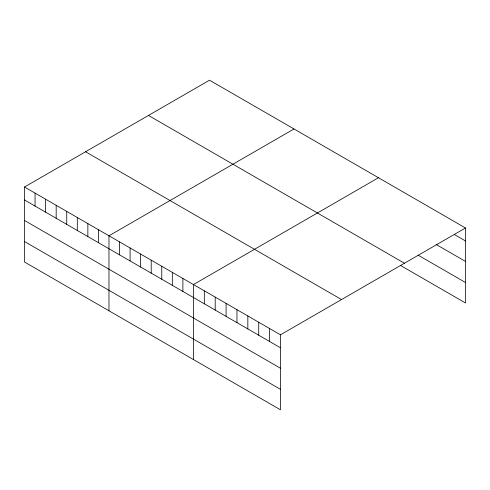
<?xml version="1.0" encoding="UTF-8"?>
<svg xmlns="http://www.w3.org/2000/svg" width="490" height="490" viewBox="0 0 490 490"><rect width="100%" height="100%" fill="white"/><g stroke="black" fill="none" stroke-linecap="round" stroke-linejoin="round"><path stroke-width="0.73" d="M24.5 187.015L280.476 334.805L280.476 409.805L24.5 262.015L24.5 187.015L209.524 80.195L465.5 227.985L465.5 302.985L400.226 265.298M293.994 128.968L108.97 235.788L108.97 310.789M378.47 177.735L193.446 284.555L193.446 359.556M280.476 334.805L465.5 227.985M454.622 234.661L465.5 240.945M436.063 244.424L465.5 261.415M418.142 255.168L465.5 282.51M148.464 115.444L404.44 263.234M85.56 151.765L341.536 299.555M24.5 199.981L280.476 347.765M24.5 220.451L280.476 368.241M24.5 241.546L280.476 389.329M269.598 328.521L269.598 341.487M258.72 322.242L258.72 335.203M247.842 315.958L247.842 328.925M236.964 309.68L236.964 322.641M226.086 303.402L226.086 316.362M215.202 297.118L215.202 310.078M204.324 290.839L204.324 303.8M182.886 278.461L182.886 291.421M172.327 272.367L172.327 285.327M161.767 266.266L161.767 279.233M151.208 260.172L151.208 273.132M140.648 254.077L140.648 267.038M130.089 247.977L130.089 260.943M119.529 241.882L119.529 254.843M98.417 229.688L98.417 242.654M87.857 223.593L87.857 236.554M77.298 217.499L77.298 230.459M66.738 211.398L66.738 224.365M56.179 205.304L56.179 218.264M45.619 199.21L45.619 212.17M35.06 193.115L35.06 206.076"/></g></svg>
